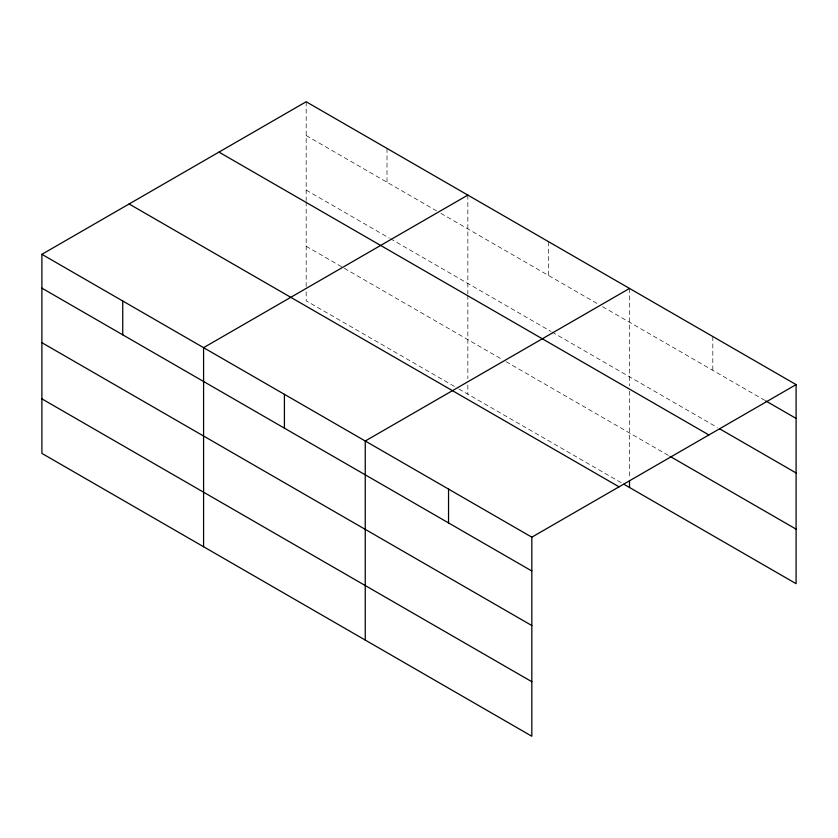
<?xml version="1.0" encoding="UTF-8"?>
<svg xmlns="http://www.w3.org/2000/svg" width="838" height="838" viewBox="0 0 838 838"><rect width="100%" height="100%" fill="white"/><g stroke="black" fill="none" stroke-linecap="round" stroke-linejoin="round"><path stroke-width="0.63" stroke-dasharray="4.19 3.14" d="M306.174 135.567L436.409 210.767M440.903 213.355L598.091 304.11M602.574 306.698L764.581 400.239M306.174 190.1L389.251 238.065M390.382 238.715L550.933 331.419M552.053 332.058L717.318 427.474M306.174 246.288L343.224 267.678M344.345 268.328L501.533 359.073M506.026 361.67L668.913 455.715M454.374 386.381L306.174 300.821L306.174 291.729M458.868 388.979L621.66 482.96M712.813 336.52L712.813 370.344M629.527 288.44L629.527 385.93M629.527 391.157L629.527 478.414M548.691 241.763L548.691 275.587M467.845 195.097L467.845 293.897M467.845 295.206L467.845 378.577M467.845 385.071L467.845 394.164M387.009 148.42L387.009 182.244M306.174 101.754L306.174 200.554M306.174 201.864L306.174 286.533"/><path stroke-width="1.26" d="M531.826 625.536L531.826 537.179L41.9 254.323L41.9 453.389L531.826 736.246L531.826 625.536L41.9 342.679M623.912 484.259L796.1 583.677L796.1 384.611L306.174 101.754L41.9 254.323M467.845 195.097L203.582 347.665L203.582 546.732M629.527 288.44L365.253 441.008L365.253 640.075M531.826 537.179L796.1 384.611M765.712 400.889L796.1 418.434M719.57 428.773L796.1 472.957M218.959 152.097L708.896 434.953M670.044 456.364L796.1 529.145M129.104 203.98L619.041 486.836M41.9 288.146L531.826 571.003M41.9 398.857L531.826 681.723M629.527 481.012L629.527 487.507M448.54 489.099L448.54 522.922M284.417 394.342L284.417 428.166M122.736 300.999L122.736 334.823"/></g></svg>
